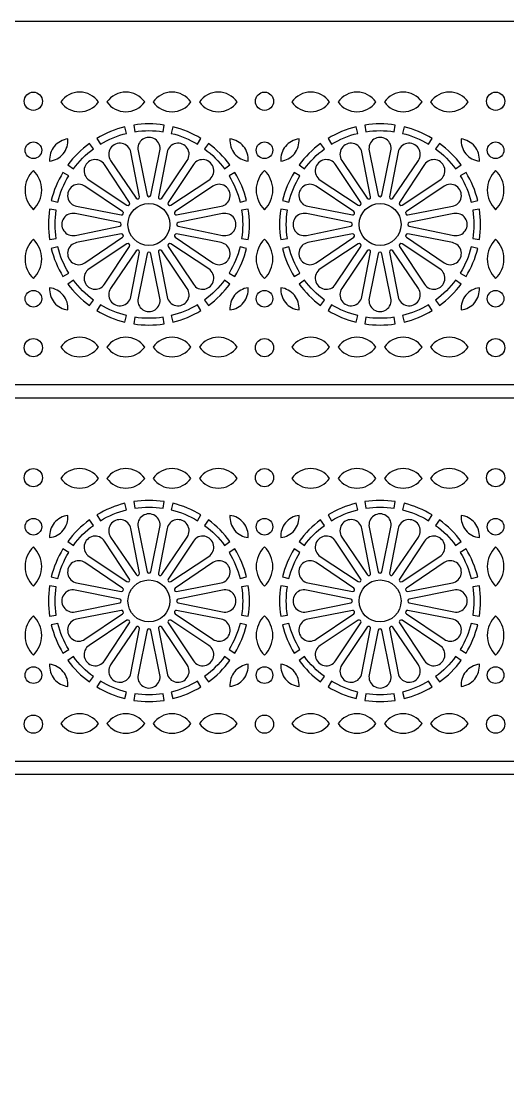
# Model space of a CAD drawing. Header units: millimetres. Extents: x 0 to 2300, y 128 to 1220.
# Drawn here: x 792.7 to 1020.4, y 722.4 to 1220 of the extents above; entities that cross this region are included whole.
import ezdxf

# ---------------------------------------------------------------- set-up
doc = ezdxf.new("R2010")
doc.units = ezdxf.units.MM
doc.layers.add('CUT', color=1, linetype='CONTINUOUS')

msp = doc.modelspace()

# ---------------------------------------------------------------- linework, layer by layer
at = {"layer": 'CUT'}
for points in [[(0, 1220), (1380.362, 1220), (1210.212, 1049.85), (170.15, 1049.85)], [(0, 1043.85), (1380.362, 1043.85), (1210.212, 873.7), (170.15, 873.7)], [(0, 867.7), (1039.75, 867.7), (1039.75, 127.95), (0, 127.95)]]:
    msp.add_lwpolyline(points, close=True, dxfattribs=at)
for points in [[(819.999, 1177.7, 0.2437619), (828.825, 1182.275, 0.2437619), (819.999, 1186.85, 0.2437619), (811.173, 1182.275, 0.2437619)], [(841.636, 1177.7, 0.2437619), (850.462, 1182.275, 0.2437619), (841.636, 1186.85, 0.2437619), (832.809, 1182.275, 0.2437619)], [(863.272, 1177.7, 0.2437619), (872.098, 1182.275, 0.2437619), (863.272, 1186.85, 0.2437619), (854.446, 1182.275, 0.2437619)], [(884.908, 1177.7, 0.2437619), (893.734, 1182.275, 0.2437619), (884.908, 1186.85, 0.2437619), (876.082, 1182.275, 0.2437619)], [(928.181, 1177.7, 0.2437619), (937.007, 1182.275, 0.2437619), (928.181, 1186.85, 0.2437619), (919.355, 1182.275, 0.2437619)], [(949.817, 1177.7, 0.2437619), (958.644, 1182.275, 0.2437619), (949.817, 1186.85, 0.2437619), (940.991, 1182.275, 0.2437619)], [(971.454, 1177.7, 0.2437619), (980.28, 1182.275, 0.2437619), (971.454, 1186.85, 0.2437619), (962.628, 1182.275, 0.2437619)], [(993.09, 1177.7, 0.2437619), (1001.916, 1182.275, 0.2437619), (993.09, 1186.85, 0.2437619), (984.264, 1182.275, 0.2437619)], [(841.227, 1170.61, 0.0760116), (828.088, 1165.169), (829.722, 1162.478, -0.0759539), (841.973, 1167.552)], [(859.564, 1171.429, 0.0760115), (845.343, 1171.429), (845.824, 1168.319, -0.0759541), (859.083, 1168.319)], [(876.82, 1165.169, 0.0760115), (863.681, 1170.61), (862.935, 1167.552, -0.075954), (875.185, 1162.478)], [(949.409, 1170.61, 0.0760116), (936.269, 1165.169), (937.904, 1162.478, -0.0759541), (950.155, 1167.552)], [(967.746, 1171.429, 0.0760115), (953.525, 1171.429), (954.006, 1168.319, -0.0759541), (967.265, 1168.319)], [(985.002, 1165.169, 0.0760116), (971.862, 1170.61), (971.116, 1167.552, -0.0759541), (983.367, 1162.478)], [(812.351, 1158.021, 0.1945763), (814.531, 1164.926, 0.1945762), (808.164, 1161.476, 0.1945762), (805.985, 1154.571, 0.1945762)], [(853.304, 1138.589), (857.557, 1159.422, 1.2247824), (847.351, 1159.422), (851.604, 1138.589, 0.8164713)], [(892.556, 1158.021, 0.1945764), (898.923, 1154.571, 0.1945763), (896.744, 1161.476, 0.1945764), (890.377, 1164.926, 0.1945763)], [(920.533, 1158.021, 0.1945762), (922.712, 1164.926, 0.1945762), (916.346, 1161.476, 0.1945763), (914.166, 1154.571, 0.1945762)], [(961.486, 1138.589), (965.739, 1159.422, 1.2247824), (955.533, 1159.422), (959.786, 1138.589, 0.8164713)], [(1000.738, 1158.021, 0.1945762), (1007.105, 1154.571, 0.1945763), (1004.925, 1161.476, 0.1945762), (998.559, 1164.926, 0.1945762)], [(824.598, 1162.837, 0.0760115), (814.542, 1152.78), (817.082, 1150.921, -0.0759541), (826.458, 1160.296)], [(848.01, 1137.874), (843.967, 1158.749, 1.2247824), (834.538, 1154.843), (846.439, 1137.224, 0.8164713)], [(858.468, 1137.224), (870.37, 1154.843, 1.2247823), (860.941, 1158.749), (856.898, 1137.874, 0.816472)], [(890.365, 1152.78, 0.0760115), (880.309, 1162.837), (878.449, 1160.296, -0.0759541), (887.825, 1150.921)], [(932.78, 1162.837, 0.0760115), (922.724, 1152.78), (925.264, 1150.921, -0.0759541), (934.64, 1160.296)], [(956.191, 1137.874), (952.148, 1158.749, 1.2247824), (942.72, 1154.843), (954.621, 1137.224, 0.8164713)], [(966.65, 1137.224), (978.551, 1154.843, 1.2247824), (969.123, 1158.749), (965.08, 1137.874, 0.8164713)], [(998.547, 1152.78, 0.0760115), (988.491, 1162.837), (986.631, 1160.296, -0.0759541), (996.007, 1150.921)], [(843.392, 1135.188), (831.669, 1152.926, 1.2247824), (824.452, 1145.71), (842.19, 1133.986, 0.8164713)], [(862.717, 1133.986), (880.455, 1145.71, 1.2247826), (873.239, 1152.926), (861.515, 1135.188, 0.8164706)], [(951.574, 1135.188), (939.851, 1152.926, 1.2247824), (932.634, 1145.71), (950.372, 1133.986, 0.8164713)], [(970.899, 1133.986), (988.637, 1145.71, 1.2247824), (981.42, 1152.926), (969.697, 1135.188, 0.8164713)], [(802.259, 1141.045, 0.2030919), (798.363, 1150.241, 0.2030919), (794.467, 1141.045, 0.2030919), (798.363, 1131.849, 0.2030919)], [(910.441, 1141.045, 0.2030919), (906.545, 1150.241, 0.2030919), (902.649, 1141.045, 0.2030919), (906.545, 1131.849, 0.2030919)], [(1018.622, 1141.045, 0.2030917), (1014.726, 1150.241, 0.2030918), (1010.831, 1141.045, 0.2030918), (1014.726, 1131.849, 0.2030917)], [(812.21, 1149.291, 0.0760115), (806.768, 1136.152), (809.827, 1135.406, -0.075954), (814.901, 1147.656)], [(898.139, 1136.152, 0.0760115), (892.697, 1149.291), (890.006, 1147.656, -0.075954), (895.081, 1135.406)], [(920.392, 1149.291, 0.0760115), (914.95, 1136.152), (918.008, 1135.406, -0.075954), (923.083, 1147.656)], [(1006.321, 1136.152, 0.0760115), (1000.879, 1149.291), (998.188, 1147.656, -0.075954), (1003.263, 1135.406)], [(840.155, 1130.939), (822.536, 1142.841, 1.2247823), (818.63, 1133.412), (839.504, 1129.369, 0.8164718)], [(865.403, 1129.369), (886.278, 1133.412, 1.2247824), (882.372, 1142.841), (864.752, 1130.939, 0.8164715)], [(948.337, 1130.939), (930.718, 1142.841, 1.2247823), (926.812, 1133.412), (947.686, 1129.369, 0.8164718)], [(973.585, 1129.369), (994.459, 1133.412, 1.2247823), (990.553, 1142.841), (972.934, 1130.939, 0.8164718)], [(805.95, 1132.035, 0.0760116), (805.95, 1117.815), (809.061, 1118.295, -0.0759539), (809.061, 1131.555)], [(838.79, 1125.775), (817.957, 1130.028, 1.2247824), (817.957, 1119.822), (838.79, 1124.075, 0.8164713)], [(866.118, 1124.075), (886.95, 1119.822, 1.2247824), (886.95, 1130.028), (866.118, 1125.775, 0.8164716)], [(898.958, 1117.815, 0.0760117), (898.958, 1132.035), (895.847, 1131.555, -0.0759539), (895.847, 1118.295)], [(914.131, 1132.035, 0.0760117), (914.131, 1117.815), (917.243, 1118.295, -0.0759539), (917.243, 1131.555)], [(946.971, 1125.775), (926.139, 1130.028, 1.2247824), (926.139, 1119.822), (946.971, 1124.075, 0.8164716)], [(974.3, 1124.075), (995.132, 1119.822, 1.2247824), (995.132, 1130.028), (974.3, 1125.775, 0.8164716)], [(1007.14, 1117.815, 0.0760117), (1007.14, 1132.035), (1004.029, 1131.555, -0.0759539), (1004.029, 1118.295)], [(839.504, 1120.481), (818.63, 1116.438, 1.2247823), (822.536, 1107.009), (840.155, 1118.911, 0.8164718)], [(864.752, 1118.911), (882.372, 1107.009, 1.2247824), (886.278, 1116.438), (865.403, 1120.481, 0.8164715)], [(947.686, 1120.481), (926.812, 1116.438, 1.2247823), (930.718, 1107.009), (948.337, 1118.911, 0.8164718)], [(972.934, 1118.911), (990.553, 1107.009, 1.2247823), (994.459, 1116.438), (973.585, 1120.481, 0.8164718)], [(802.259, 1108.805, 0.2030919), (798.363, 1118.001, 0.2030919), (794.467, 1108.805, 0.2030919), (798.363, 1099.609, 0.2030919)], [(842.19, 1115.864), (824.452, 1104.14, 1.2247824), (831.669, 1096.924), (843.392, 1114.662, 0.8164713)], [(861.515, 1114.662), (873.239, 1096.924, 1.2247826), (880.455, 1104.14), (862.717, 1115.864, 0.8164706)], [(910.441, 1108.805, 0.2030919), (906.545, 1118.001, 0.2030919), (902.649, 1108.805, 0.2030919), (906.545, 1099.609, 0.2030919)], [(950.372, 1115.864), (932.634, 1104.14, 1.2247824), (939.851, 1096.924), (951.574, 1114.662, 0.8164713)], [(969.697, 1114.662), (981.42, 1096.924, 1.2247824), (988.637, 1104.14), (970.899, 1115.864, 0.8164713)], [(1018.622, 1108.805, 0.2030917), (1014.726, 1118.001, 0.2030918), (1010.831, 1108.805, 0.2030918), (1014.726, 1099.609, 0.2030917)], [(806.768, 1113.698, 0.0760115), (812.21, 1100.559), (814.901, 1102.194, -0.075954), (809.827, 1114.444)], [(846.439, 1112.626), (834.538, 1095.007, 1.2247824), (843.967, 1091.101), (848.01, 1111.976, 0.8164713)], [(851.604, 1111.261), (847.351, 1090.428, 1.2247824), (857.557, 1090.428), (853.304, 1111.261, 0.8164713)], [(856.898, 1111.976), (860.941, 1091.101, 1.2247823), (870.37, 1095.007), (858.468, 1112.626, 0.816472)], [(892.697, 1100.559, 0.0760115), (898.139, 1113.698), (895.081, 1114.444, -0.075954), (890.006, 1102.194)], [(914.95, 1113.698, 0.0760115), (920.392, 1100.559), (923.083, 1102.194, -0.075954), (918.008, 1114.444)], [(954.621, 1112.626), (942.72, 1095.007, 1.2247824), (952.148, 1091.101), (956.191, 1111.976, 0.8164713)], [(959.786, 1111.261), (955.533, 1090.428, 1.2247824), (965.739, 1090.428), (961.486, 1111.261, 0.8164713)], [(965.08, 1111.976), (969.123, 1091.101, 1.2247824), (978.551, 1095.007), (966.65, 1112.626, 0.8164713)], [(1000.879, 1100.559, 0.0760115), (1006.321, 1113.698), (1003.263, 1114.444, -0.075954), (998.188, 1102.194)], [(812.351, 1091.829, 0.1945762), (805.985, 1095.279, 0.1945762), (808.164, 1088.374, 0.1945762), (814.531, 1084.924, 0.1945763)], [(814.542, 1097.07, 0.0760115), (824.598, 1087.013), (826.458, 1089.554, -0.0759541), (817.082, 1098.929)], [(880.309, 1087.013, 0.0760115), (890.365, 1097.07), (887.825, 1098.929, -0.0759541), (878.449, 1089.554)], [(892.556, 1091.829, 0.1945763), (890.377, 1084.924, 0.1945764), (896.744, 1088.374, 0.1945763), (898.923, 1095.279, 0.1945764)], [(920.533, 1091.829, 0.1945762), (914.166, 1095.279, 0.1945763), (916.346, 1088.374, 0.1945762), (922.712, 1084.924, 0.1945762)], [(922.724, 1097.07, 0.0760115), (932.78, 1087.013), (934.64, 1089.554, -0.0759541), (925.264, 1098.929)], [(988.491, 1087.013, 0.0760115), (998.547, 1097.07), (996.007, 1098.929, -0.0759541), (986.631, 1089.554)], [(1000.738, 1091.829, 0.1945762), (998.559, 1084.924, 0.1945762), (1004.925, 1088.374, 0.1945763), (1007.105, 1095.279, 0.1945762)], [(828.088, 1084.681, 0.0760116), (841.227, 1079.24), (841.973, 1082.298, -0.0759539), (829.722, 1087.372)], [(863.681, 1079.24, 0.0760115), (876.82, 1084.681), (875.185, 1087.372, -0.075954), (862.935, 1082.298)], [(936.269, 1084.681, 0.0760116), (949.409, 1079.24), (950.155, 1082.298, -0.0759541), (937.904, 1087.372)], [(971.862, 1079.24, 0.0760116), (985.002, 1084.681), (983.367, 1087.372, -0.0759541), (971.116, 1082.298)], [(845.343, 1078.421, 0.0760115), (859.564, 1078.421), (859.083, 1081.531, -0.0759541), (845.824, 1081.531)], [(953.525, 1078.421, 0.0760115), (967.746, 1078.421), (967.265, 1081.531, -0.0759541), (954.006, 1081.531)], [(819.999, 1063, 0.2437619), (828.825, 1067.575, 0.2437619), (819.999, 1072.15, 0.2437619), (811.173, 1067.575, 0.2437619)], [(841.636, 1063, 0.2437619), (850.462, 1067.575, 0.2437619), (841.636, 1072.15, 0.2437619), (832.809, 1067.575, 0.2437619)], [(863.272, 1063, 0.2437619), (872.098, 1067.575, 0.2437619), (863.272, 1072.15, 0.2437619), (854.446, 1067.575, 0.2437619)], [(884.908, 1063, 0.2437619), (893.734, 1067.575, 0.2437619), (884.908, 1072.15, 0.2437619), (876.082, 1067.575, 0.2437619)], [(928.181, 1063, 0.2437619), (937.007, 1067.575, 0.2437619), (928.181, 1072.15, 0.2437619), (919.355, 1067.575, 0.2437619)], [(949.817, 1063, 0.2437619), (958.644, 1067.575, 0.2437619), (949.817, 1072.15, 0.2437619), (940.991, 1067.575, 0.2437619)], [(971.454, 1063, 0.2437619), (980.28, 1067.575, 0.2437619), (971.454, 1072.15, 0.2437619), (962.628, 1067.575, 0.2437619)], [(993.09, 1063, 0.2437619), (1001.916, 1067.575, 0.2437619), (993.09, 1072.15, 0.2437619), (984.264, 1067.575, 0.2437619)], [(819.999, 1001.55, 0.2437619), (828.825, 1006.125, 0.2437619), (819.999, 1010.7, 0.2437619), (811.173, 1006.125, 0.2437619)], [(841.636, 1001.55, 0.2437619), (850.462, 1006.125, 0.2437619), (841.636, 1010.7, 0.2437619), (832.809, 1006.125, 0.2437619)], [(863.272, 1001.55, 0.2437619), (872.098, 1006.125, 0.2437619), (863.272, 1010.7, 0.2437619), (854.446, 1006.125, 0.2437619)], [(884.908, 1001.55, 0.2437619), (893.734, 1006.125, 0.2437619), (884.908, 1010.7, 0.2437619), (876.082, 1006.125, 0.2437619)], [(928.181, 1001.55, 0.2437619), (937.007, 1006.125, 0.2437619), (928.181, 1010.7, 0.2437619), (919.355, 1006.125, 0.2437619)], [(949.817, 1001.55, 0.2437619), (958.644, 1006.125, 0.2437619), (949.817, 1010.7, 0.2437619), (940.991, 1006.125, 0.2437619)], [(971.454, 1001.55, 0.2437619), (980.28, 1006.125, 0.2437619), (971.454, 1010.7, 0.2437619), (962.628, 1006.125, 0.2437619)], [(993.09, 1001.55, 0.2437619), (1001.916, 1006.125, 0.2437619), (993.09, 1010.7, 0.2437619), (984.264, 1006.125, 0.2437619)], [(859.564, 995.279, 0.0760115), (845.343, 995.279), (845.824, 992.169, -0.0759541), (859.083, 992.169)], [(967.746, 995.279, 0.0760115), (953.525, 995.279), (954.006, 992.169, -0.0759541), (967.265, 992.169)], [(841.227, 994.46, 0.0760116), (828.088, 989.019), (829.722, 986.328, -0.0759539), (841.973, 991.402)], [(876.82, 989.019, 0.0760115), (863.681, 994.46), (862.935, 991.402, -0.075954), (875.185, 986.328)], [(949.409, 994.46, 0.0760116), (936.269, 989.019), (937.904, 986.328, -0.0759541), (950.155, 991.402)], [(985.002, 989.019, 0.0760116), (971.862, 994.46), (971.116, 991.402, -0.0759541), (983.367, 986.328)], [(812.351, 981.871, 0.1945763), (814.531, 988.776, 0.1945762), (808.164, 985.326, 0.1945762), (805.985, 978.421, 0.1945762)], [(824.598, 986.687, 0.0760115), (814.542, 976.63), (817.082, 974.771, -0.0759541), (826.458, 984.146)], [(848.01, 961.724), (843.967, 982.599, 1.2247824), (834.538, 978.693), (846.439, 961.074, 0.8164713)], [(853.304, 962.439), (857.557, 983.272, 1.2247824), (847.351, 983.272), (851.604, 962.439, 0.8164713)], [(858.468, 961.074), (870.37, 978.693, 1.2247823), (860.941, 982.599), (856.898, 961.724, 0.816472)], [(890.365, 976.63, 0.0760115), (880.309, 986.687), (878.449, 984.146, -0.0759541), (887.825, 974.771)], [(892.556, 981.871, 0.1945764), (898.923, 978.421, 0.1945763), (896.744, 985.326, 0.1945764), (890.377, 988.776, 0.1945763)], [(920.533, 981.871, 0.1945762), (922.712, 988.776, 0.1945762), (916.346, 985.326, 0.1945763), (914.166, 978.421, 0.1945762)], [(932.78, 986.687, 0.0760115), (922.724, 976.63), (925.264, 974.771, -0.0759541), (934.64, 984.146)], [(956.191, 961.724), (952.148, 982.599, 1.2247824), (942.72, 978.693), (954.621, 961.074, 0.8164713)], [(961.486, 962.439), (965.739, 983.272, 1.2247824), (955.533, 983.272), (959.786, 962.439, 0.8164713)], [(966.65, 961.074), (978.551, 978.693, 1.2247824), (969.123, 982.599), (965.08, 961.724, 0.8164713)], [(998.547, 976.63, 0.0760115), (988.491, 986.687), (986.631, 984.146, -0.0759541), (996.007, 974.771)], [(1000.738, 981.871, 0.1945762), (1007.105, 978.421, 0.1945763), (1004.925, 985.326, 0.1945762), (998.559, 988.776, 0.1945762)], [(843.392, 959.038), (831.669, 976.776, 1.2247824), (824.452, 969.56), (842.19, 957.836, 0.8164713)], [(862.717, 957.836), (880.455, 969.56, 1.2247826), (873.239, 976.776), (861.515, 959.038, 0.8164706)], [(951.574, 959.038), (939.851, 976.776, 1.2247824), (932.634, 969.56), (950.372, 957.836, 0.8164713)], [(970.899, 957.836), (988.637, 969.56, 1.2247824), (981.42, 976.776), (969.697, 959.038, 0.8164713)], [(802.259, 964.895, 0.2030919), (798.363, 974.091, 0.2030919), (794.467, 964.895, 0.2030919), (798.363, 955.699, 0.2030919)], [(812.21, 973.141, 0.0760115), (806.768, 960.002), (809.827, 959.256, -0.075954), (814.901, 971.506)], [(898.139, 960.002, 0.0760115), (892.697, 973.141), (890.006, 971.506, -0.075954), (895.081, 959.256)], [(910.441, 964.895, 0.2030919), (906.545, 974.091, 0.2030919), (902.649, 964.895, 0.2030919), (906.545, 955.699, 0.2030919)], [(920.392, 973.141, 0.0760115), (914.95, 960.002), (918.008, 959.256, -0.075954), (923.083, 971.506)], [(1006.321, 960.002, 0.0760115), (1000.879, 973.141), (998.188, 971.506, -0.075954), (1003.263, 959.256)], [(1018.622, 964.895, 0.2030917), (1014.726, 974.091, 0.2030918), (1010.831, 964.895, 0.2030918), (1014.726, 955.699, 0.2030917)], [(840.155, 954.789), (822.536, 966.691, 1.2247823), (818.63, 957.262), (839.504, 953.219, 0.8164718)], [(865.403, 953.219), (886.278, 957.262, 1.2247824), (882.372, 966.691), (864.752, 954.789, 0.8164715)], [(948.337, 954.789), (930.718, 966.691, 1.2247823), (926.812, 957.262), (947.686, 953.219, 0.8164718)], [(973.585, 953.219), (994.459, 957.262, 1.2247823), (990.553, 966.691), (972.934, 954.789, 0.8164718)], [(805.95, 955.885, 0.0760116), (805.95, 941.665), (809.061, 942.145, -0.0759539), (809.061, 955.405)], [(898.958, 941.665, 0.0760117), (898.958, 955.885), (895.847, 955.405, -0.0759539), (895.847, 942.145)], [(914.131, 955.885, 0.0760117), (914.131, 941.665), (917.243, 942.145, -0.0759539), (917.243, 955.405)], [(1007.14, 941.665, 0.0760117), (1007.14, 955.885), (1004.029, 955.405, -0.0759539), (1004.029, 942.145)], [(838.79, 949.625), (817.957, 953.878, 1.2247824), (817.957, 943.672), (838.79, 947.925, 0.8164713)], [(866.118, 947.925), (886.95, 943.672, 1.2247824), (886.95, 953.878), (866.118, 949.625, 0.8164716)], [(946.971, 949.625), (926.139, 953.878, 1.2247824), (926.139, 943.672), (946.971, 947.925, 0.8164716)], [(974.3, 947.925), (995.132, 943.672, 1.2247824), (995.132, 953.878), (974.3, 949.625, 0.8164716)], [(802.259, 932.655, 0.2030919), (798.363, 941.851, 0.2030919), (794.467, 932.655, 0.2030919), (798.363, 923.459, 0.2030919)], [(839.504, 944.331), (818.63, 940.288, 1.2247823), (822.536, 930.859), (840.155, 942.761, 0.8164718)], [(864.752, 942.761), (882.372, 930.859, 1.2247824), (886.278, 940.288), (865.403, 944.331, 0.8164715)], [(910.441, 932.655, 0.2030919), (906.545, 941.851, 0.2030919), (902.649, 932.655, 0.2030919), (906.545, 923.459, 0.2030919)], [(947.686, 944.331), (926.812, 940.288, 1.2247823), (930.718, 930.859), (948.337, 942.761, 0.8164718)], [(972.934, 942.761), (990.553, 930.859, 1.2247823), (994.459, 940.288), (973.585, 944.331, 0.8164718)], [(1018.622, 932.655, 0.2030917), (1014.726, 941.851, 0.2030918), (1010.831, 932.655, 0.2030918), (1014.726, 923.459, 0.2030917)], [(806.768, 937.548, 0.0760115), (812.21, 924.409), (814.901, 926.044, -0.075954), (809.827, 938.294)], [(842.19, 939.714), (824.452, 927.99, 1.2247824), (831.669, 920.774), (843.392, 938.512, 0.8164713)], [(846.439, 936.476), (834.538, 918.857, 1.2247824), (843.967, 914.951), (848.01, 935.826, 0.8164713)], [(851.604, 935.111), (847.351, 914.278, 1.2247824), (857.557, 914.278), (853.304, 935.111, 0.8164713)], [(856.898, 935.826), (860.941, 914.951, 1.2247823), (870.37, 918.857), (858.468, 936.476, 0.816472)], [(861.515, 938.512), (873.239, 920.774, 1.2247826), (880.455, 927.99), (862.717, 939.714, 0.8164706)], [(892.697, 924.409, 0.0760115), (898.139, 937.548), (895.081, 938.294, -0.075954), (890.006, 926.044)], [(914.95, 937.548, 0.0760115), (920.392, 924.409), (923.083, 926.044, -0.075954), (918.008, 938.294)], [(950.372, 939.714), (932.634, 927.99, 1.2247824), (939.851, 920.774), (951.574, 938.512, 0.8164713)], [(954.621, 936.476), (942.72, 918.857, 1.2247824), (952.148, 914.951), (956.191, 935.826, 0.8164713)], [(959.786, 935.111), (955.533, 914.278, 1.2247824), (965.739, 914.278), (961.486, 935.111, 0.8164713)], [(965.08, 935.826), (969.123, 914.951, 1.2247824), (978.551, 918.857), (966.65, 936.476, 0.8164713)], [(969.697, 938.512), (981.42, 920.774, 1.2247824), (988.637, 927.99), (970.899, 939.714, 0.8164713)], [(1000.879, 924.409, 0.0760115), (1006.321, 937.548), (1003.263, 938.294, -0.075954), (998.188, 926.044)], [(814.542, 920.92, 0.0760115), (824.598, 910.863), (826.458, 913.404, -0.0759541), (817.082, 922.779)], [(880.309, 910.863, 0.0760115), (890.365, 920.92), (887.825, 922.779, -0.0759541), (878.449, 913.404)], [(922.724, 920.92, 0.0760115), (932.78, 910.863), (934.64, 913.404, -0.0759541), (925.264, 922.779)], [(988.491, 910.863, 0.0760115), (998.547, 920.92), (996.007, 922.779, -0.0759541), (986.631, 913.404)], [(812.351, 915.679, 0.1945762), (805.985, 919.129, 0.1945762), (808.164, 912.224, 0.1945762), (814.531, 908.774, 0.1945763)], [(892.556, 915.679, 0.1945763), (890.377, 908.774, 0.1945764), (896.744, 912.224, 0.1945763), (898.923, 919.129, 0.1945764)], [(920.533, 915.679, 0.1945762), (914.166, 919.129, 0.1945763), (916.346, 912.224, 0.1945762), (922.712, 908.774, 0.1945762)], [(1000.738, 915.679, 0.1945762), (998.559, 908.774, 0.1945762), (1004.925, 912.224, 0.1945763), (1007.105, 919.129, 0.1945762)], [(828.088, 908.531, 0.0760116), (841.227, 903.09), (841.973, 906.148, -0.0759539), (829.722, 911.222)], [(863.681, 903.09, 0.0760115), (876.82, 908.531), (875.185, 911.222, -0.075954), (862.935, 906.148)], [(936.269, 908.531, 0.0760116), (949.409, 903.09), (950.155, 906.148, -0.0759541), (937.904, 911.222)], [(971.862, 903.09, 0.0760116), (985.002, 908.531), (983.367, 911.222, -0.0759541), (971.116, 906.148)], [(845.343, 902.271, 0.0760115), (859.564, 902.271), (859.083, 905.381, -0.0759541), (845.824, 905.381)], [(953.525, 902.271, 0.0760115), (967.746, 902.271), (967.265, 905.381, -0.0759541), (954.006, 905.381)], [(819.999, 886.85, 0.2437619), (828.825, 891.425, 0.2437619), (819.999, 896, 0.2437619), (811.173, 891.425, 0.2437619)], [(841.636, 886.85, 0.2437619), (850.462, 891.425, 0.2437619), (841.636, 896, 0.2437619), (832.809, 891.425, 0.2437619)], [(863.272, 886.85, 0.2437619), (872.098, 891.425, 0.2437619), (863.272, 896, 0.2437619), (854.446, 891.425, 0.2437619)], [(884.908, 886.85, 0.2437619), (893.734, 891.425, 0.2437619), (884.908, 896, 0.2437619), (876.082, 891.425, 0.2437619)], [(928.181, 886.85, 0.2437619), (937.007, 891.425, 0.2437619), (928.181, 896, 0.2437619), (919.355, 891.425, 0.2437619)], [(949.817, 886.85, 0.2437619), (958.644, 891.425, 0.2437619), (949.817, 896, 0.2437619), (940.991, 891.425, 0.2437619)], [(971.454, 886.85, 0.2437619), (980.28, 891.425, 0.2437619), (971.454, 896, 0.2437619), (962.628, 891.425, 0.2437619)], [(993.09, 886.85, 0.2437619), (1001.916, 891.425, 0.2437619), (993.09, 896, 0.2437619), (984.264, 891.425, 0.2437619)]]:
    msp.add_lwpolyline(points, format="xyb", close=True, dxfattribs=at)
for centre, radius in [((798.363, 1182.585), 4.265), ((906.545, 1182.585), 4.265), ((1014.726, 1182.585), 4.265), ((798.363, 1159.645), 3.896), ((906.545, 1159.645), 3.896), ((1014.726, 1159.645), 3.896), ((852.454, 1124.925), 9.82), ((960.636, 1124.925), 9.82), ((798.363, 1090.205), 3.896), ((906.545, 1090.205), 3.896), ((1014.726, 1090.205), 3.896), ((798.363, 1067.265), 4.265), ((906.545, 1067.265), 4.265), ((1014.726, 1067.265), 4.265), ((798.363, 1006.435), 4.265), ((906.545, 1006.435), 4.265), ((1014.726, 1006.435), 4.265), ((798.363, 983.495), 3.896), ((906.545, 983.495), 3.896), ((1014.726, 983.495), 3.896), ((852.454, 948.775), 9.82), ((960.636, 948.775), 9.82), ((798.363, 914.055), 3.896), ((906.545, 914.055), 3.896), ((1014.726, 914.055), 3.896), ((798.363, 891.115), 4.265), ((906.545, 891.115), 4.265), ((1014.726, 891.115), 4.265)]:
    msp.add_circle(centre, radius, dxfattribs=at)

doc.saveas('drawing.dxf')
